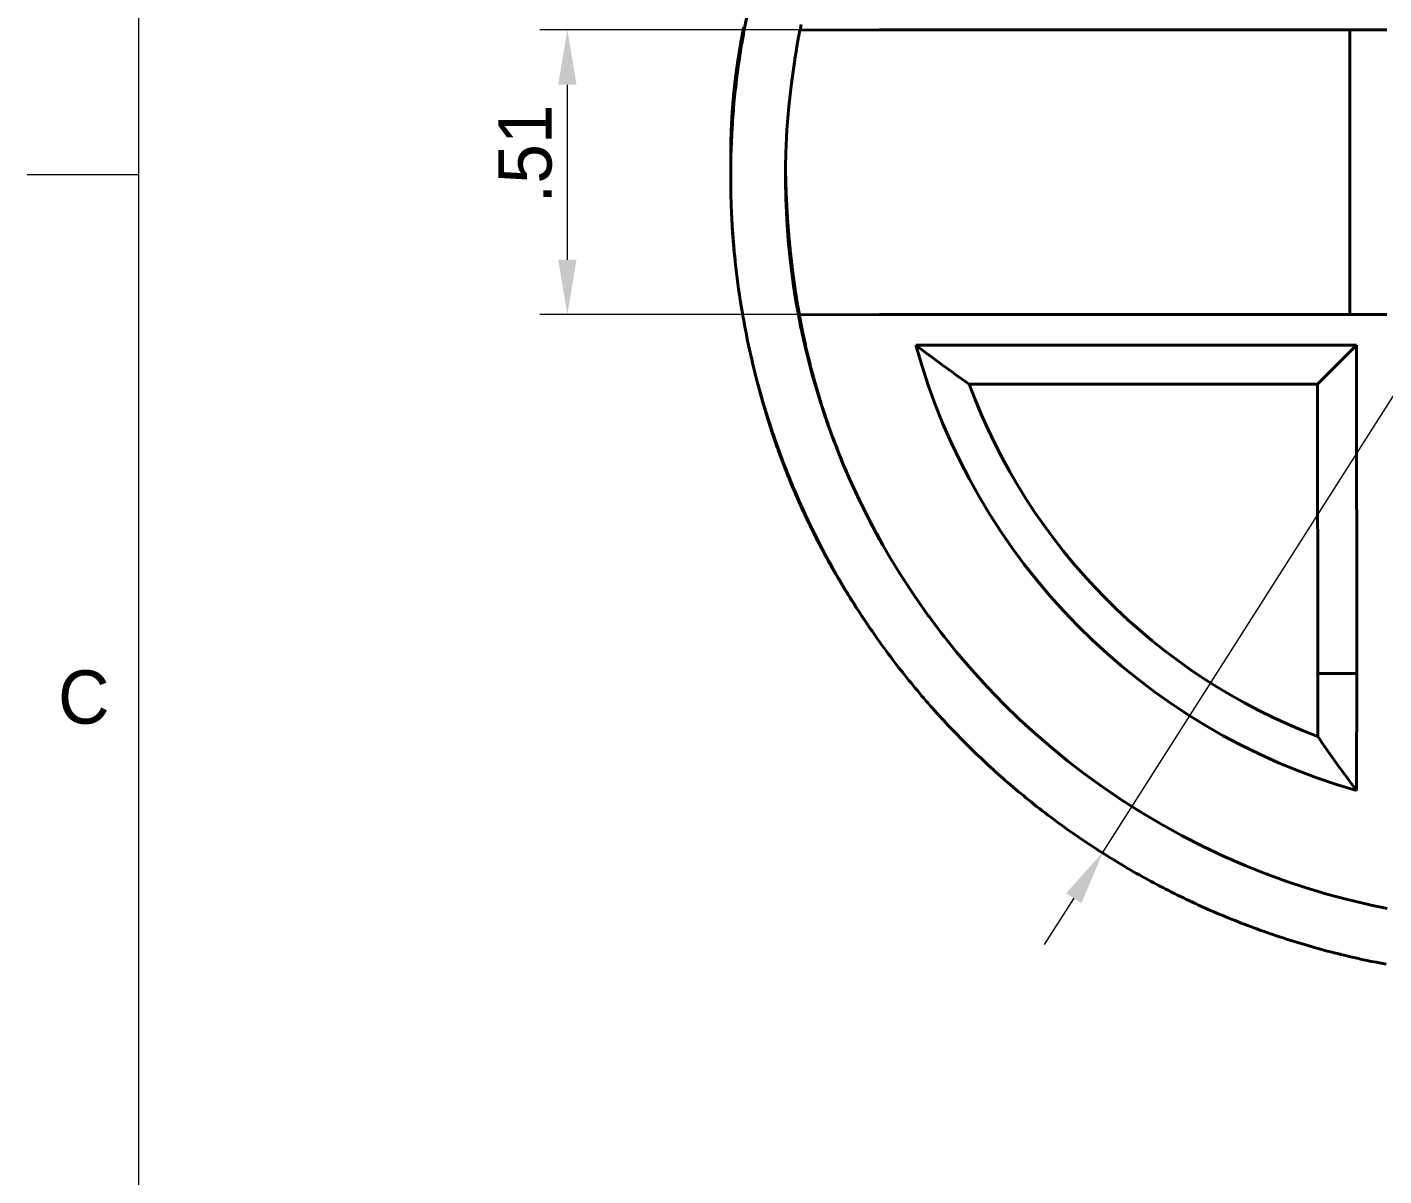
# Model space of a CAD drawing. Header units: inches. Extents: x 0.3 to 10.7, y 0.3 to 8.2.
# Drawn here: x 0.3 to 2.736, y 4.329 to 6.39 of the extents above; entities that cross this region are included whole.
import ezdxf

# ---------------------------------------------------------------- set-up
doc = ezdxf.new("R2010")
doc.units = ezdxf.units.IN
doc.header["$LTSCALE"] = 0.03937
doc.header["$MEASUREMENT"] = 0
for name, color, linetype in [('Annotations', 7, 'Continuous'), ('Border', 7, 'Continuous'), ('Geometries', 7, 'Continuous')]:
    doc.layers.add(name, color=color, linetype=linetype)
doc.styles.add('Shapr0', font='txt', dxfattribs={"height": 0.0957})
doc.styles.add('Shapr2', font='txt', dxfattribs={"height": 0.0957})
doc.dimstyles.new('ISO-25', dxfattribs={"dimtxt": 0.098425, "dimasz": 0.098425, "dimexe": 0.049213, "dimexo": 0.024606, "dimgap": 0.024606, "dimtad": 1, "dimtxsty": 'Standard', "dimcen": 0.098425, "dimadec": 0, "dimazin": 0, "dimtfac": 1, "dimtmove": 0, "dimatfit": 3, "dimfxl": 0.03937, "dimarcsym": 0})

# ---------------------------------------------------------------- blocks, each defined once
blk = doc.blocks.new('*D2')
at = {"layer": 'Annotations', "color": 0, "linetype": 'Continuous', "lineweight": 15}
for p, q in [((3.8252, 7.4142), (4.1421, 7.9122)), ((2.2317, 4.9102), (3.7723, 7.3312)), ((2.1788, 4.8272), (2.126, 4.7442))]:
    blk.add_line(p, q, dxfattribs=at)
at = {"layer": 'Annotations', "color": 0}
for points in [[(3.8113, 7.4231), (3.839, 7.4054), (3.7723, 7.3312)], [(2.1927, 4.8184), (2.165, 4.836), (2.2317, 4.9102)]]:
    blk.add_solid(points, dxfattribs=at)
at = {"layer": 'Defpoints', "color": 0}
for p in [(3.7723, 7.3312), (2.2317, 4.9102)]:
    blk.add_point(p, dxfattribs=at)
at = {"layer": 'Annotations', "color": 0, "lineweight": 15, "insert": (3.9621, 7.7699), "char_height": 0.0957, "attachment_point": 5, "rotation": 57.5284, "style": 'Shapr2'}
blk.add_mtext('%%c2.87', dxfattribs=at)
blk = doc.blocks.new('*D4')
at = {"layer": 'Annotations', "color": 0, "linetype": 'Continuous', "lineweight": 15}
for p, q in [((2.6501, 6.3853), (1.2205, 6.3853)), ((1.2698, 5.9728), (1.2698, 6.2869)), ((2.6501, 5.8744), (1.2205, 5.8744))]:
    blk.add_line(p, q, dxfattribs=at)
at = {"layer": 'Annotations', "color": 0}
for points in [[(1.2862, 6.2869), (1.2534, 6.2869), (1.2698, 6.3853)], [(1.2534, 5.9728), (1.2862, 5.9728), (1.2698, 5.8744)]]:
    blk.add_solid(points, dxfattribs=at)
at = {"layer": 'Defpoints', "color": 0}
for p in [(1.2698, 6.3853), (2.6747, 6.3853), (2.6747, 5.8744)]:
    blk.add_point(p, dxfattribs=at)
at = {"layer": 'Annotations', "color": 0, "lineweight": 15, "insert": (1.1943, 6.1626), "char_height": 0.0957, "attachment_point": 5, "rotation": 90, "style": 'Shapr2'}
blk.add_mtext('.51', dxfattribs=at)

msp = doc.modelspace()

# ---------------------------------------------------------------- linework, layer by layer
at = {"layer": 'Border', "linetype": 'Continuous', "lineweight": 15}
for p, q in [((0.5, 8), (0.5, 0.5)), ((0.5, 6.125), (0.3, 6.125))]:
    msp.add_line(p, q, dxfattribs=at)
at = {"layer": 'Geometries', "linetype": 'Continuous', "lineweight": 40}
for p, q in [((1.6874, 6.3847), (1.6856, 6.3752)), ((1.6874, 6.3847), (1.6875, 6.3849)), ((1.6875, 6.3849), (1.6895, 6.395)), ((1.8298, 6.3854), (1.6875, 6.3849)), ((2.6747, 6.3853), (1.8298, 6.3854)), ((2.6747, 5.8744), (2.6747, 6.3853)), ((2.7411, 6.3853), (2.6747, 6.3853)), ((1.5827, 6.3593), (1.5826, 6.359)), ((1.5826, 6.3589), (1.5826, 6.359)), ((1.5826, 6.359), (1.5826, 6.359)), ((1.5826, 6.3588), (1.5826, 6.3589)), ((1.5828, 6.3599), (1.5827, 6.3593)), ((1.5834, 6.3632), (1.5828, 6.3599)), ((1.5836, 6.3644), (1.5834, 6.3632)), ((1.6825, 6.3587), (1.6818, 6.3551)), ((1.6826, 6.3593), (1.6825, 6.3589)), ((1.6825, 6.3589), (1.6825, 6.3587)), ((1.6832, 6.3626), (1.6826, 6.3595)), ((1.6826, 6.3595), (1.6826, 6.3593)), ((1.685, 6.3722), (1.6832, 6.3626)), ((1.6856, 6.3752), (1.6852, 6.3734)), ((1.6784, 6.3345), (1.6782, 6.3335)), ((1.6786, 6.3361), (1.6784, 6.3345)), ((1.6809, 6.3495), (1.6786, 6.3361)), ((1.681, 6.3503), (1.6809, 6.3495)), ((1.6811, 6.351), (1.681, 6.3503)), ((1.6812, 6.3513), (1.6811, 6.351)), ((1.6818, 6.3551), (1.6812, 6.3513)), ((1.5751, 6.3081), (1.5749, 6.3071)), ((1.5655, 6.2066), (1.5657, 6.2097)), ((1.662, 6.1623), (1.662, 6.1617)), ((1.563, 6.1532), (1.563, 6.1537)), ((1.563, 6.1537), (1.563, 6.1532)), ((1.563, 6.1527), (1.563, 6.1532)), ((1.563, 6.1525), (1.563, 6.1528)), ((1.563, 6.1525), (1.563, 6.1527)), ((1.563, 6.1511), (1.563, 6.1525)), ((1.563, 6.126), (1.563, 6.1511)), ((1.5631, 6.1381), (1.5631, 6.1426)), ((1.5635, 6.161), (1.5635, 6.161)), ((1.6616, 6.1428), (1.6615, 6.1328)), ((1.662, 6.1611), (1.6616, 6.1433)), ((1.6616, 6.1433), (1.6616, 6.1428)), ((1.662, 6.1617), (1.662, 6.1611)), ((1.563, 6.126), (1.563, 6.124)), ((1.563, 6.126), (1.563, 6.126)), ((1.563, 6.125), (1.563, 6.1259)), ((1.563, 6.125), (1.563, 6.1244)), ((1.563, 6.1232), (1.563, 6.125)), ((1.563, 6.125), (1.563, 6.125)), ((1.563, 6.1244), (1.563, 6.1239)), ((1.563, 6.124), (1.563, 6.1233)), ((1.563, 6.1239), (1.563, 6.1237)), ((1.563, 6.1237), (1.563, 6.1232)), ((1.563, 6.1233), (1.563, 6.1232)), ((1.563, 6.1233), (1.563, 6.1233)), ((1.563, 6.1232), (1.563, 6.1223)), ((1.563, 6.1232), (1.563, 6.1229)), ((1.563, 6.1232), (1.563, 6.1229)), ((1.563, 6.1224), (1.563, 6.1232)), ((1.563, 6.1229), (1.563, 6.1221)), ((1.563, 6.1229), (1.563, 6.1221)), ((1.563, 6.1222), (1.563, 6.1224)), ((1.563, 6.1223), (1.563, 6.1222)), ((1.563, 6.1221), (1.563, 6.1222)), ((1.563, 6.1222), (1.563, 6.1222)), ((1.563, 6.1221), (1.563, 6.1221)), ((1.563, 6.1221), (1.563, 6.1221)), ((1.563, 6.1221), (1.563, 6.1221)), ((1.563, 6.122), (1.563, 6.1221)), ((1.563, 6.1221), (1.563, 6.1221)), ((1.563, 6.1213), (1.563, 6.122)), ((1.563, 6.1206), (1.563, 6.1213)), ((1.563, 6.1206), (1.563, 6.121)), ((1.563, 6.1206), (1.563, 6.121)), ((1.563, 6.1206), (1.563, 6.1209)), ((1.563, 6.1206), (1.563, 6.1204)), ((1.563, 6.1204), (1.563, 6.1206)), ((1.563, 6.1204), (1.563, 6.1206)), ((1.563, 6.1204), (1.563, 6.1204)), ((1.563, 6.1194), (1.563, 6.1196)), ((1.563, 6.1193), (1.563, 6.1194)), ((1.563, 6.1191), (1.563, 6.1193)), ((1.563, 6.1169), (1.563, 6.1193)), ((1.563, 6.1151), (1.563, 6.1169)), ((1.6615, 6.1326), (1.6614, 6.1243)), ((1.6614, 6.1235), (1.6614, 6.1243)), ((1.6614, 6.122), (1.6614, 6.1217)), ((1.6614, 6.1217), (1.6614, 6.1211)), ((1.6614, 6.1211), (1.6614, 6.1166)), ((1.6614, 6.1166), (1.6614, 6.114)), ((1.6615, 6.1328), (1.6615, 6.1326)), ((1.662, 6.1143), (1.662, 6.1142)), ((1.662, 6.1142), (1.662, 6.1142)), ((1.662, 6.1142), (1.662, 6.1142)), ((1.5632, 6.0965), (1.5632, 6.0967)), ((1.662, 6.083), (1.6636, 6.0449)), ((1.5644, 6.0578), (1.5644, 6.0581)), ((1.5662, 6.0266), (1.5661, 6.0275)), ((1.5711, 5.9692), (1.5708, 5.9721)), ((1.6796, 5.9024), (1.6797, 5.9018)), ((1.6797, 5.9018), (1.6799, 5.9005)), ((1.5818, 5.8904), (1.5818, 5.89)), ((1.5818, 5.89), (1.5818, 5.8904)), ((1.5818, 5.89), (1.5818, 5.89)), ((1.5818, 5.8899), (1.5818, 5.89)), ((1.5819, 5.89), (1.5818, 5.89)), ((1.5818, 5.8899), (1.5818, 5.8899)), ((1.5819, 5.8896), (1.5818, 5.8899)), ((1.5819, 5.8899), (1.5819, 5.89)), ((1.5819, 5.8898), (1.5819, 5.8899)), ((1.5819, 5.8899), (1.5819, 5.8899)), ((1.5822, 5.8877), (1.5819, 5.8898)), ((1.5824, 5.8864), (1.5822, 5.8877)), ((1.5825, 5.8861), (1.5824, 5.8864)), ((1.6814, 5.8915), (1.6815, 5.8912)), ((1.6815, 5.8912), (1.6816, 5.8904)), ((1.6816, 5.8904), (1.6817, 5.8901)), ((1.6817, 5.8901), (1.682, 5.8884)), ((1.682, 5.8884), (1.6823, 5.8868)), ((1.6823, 5.8868), (1.6845, 5.8744)), ((1.6845, 5.8744), (1.6846, 5.8739)), ((1.6846, 5.8739), (1.6878, 5.8577)), ((1.83, 5.8745), (1.6864, 5.8739)), ((2.6747, 5.8744), (1.83, 5.8745)), ((2.7411, 5.8744), (2.6747, 5.8744)), ((1.6878, 5.8577), (1.6878, 5.8575)), ((1.6899, 5.8473), (1.6914, 5.8404)), ((1.6914, 5.8404), (1.6973, 5.8141)), ((1.6973, 5.8141), (1.6982, 5.8104)), ((1.6982, 5.8104), (1.6984, 5.8096)), ((1.8954, 5.8194), (2.6867, 5.8194)), ((2.6167, 5.7494), (2.6867, 5.8194)), ((2.6867, 5.8194), (2.6869, 5.2303)), ((2.6167, 5.7494), (1.9913, 5.7494)), ((2.6169, 5.2304), (2.6167, 5.7494)), ((1.7302, 5.6985), (1.7333, 5.6893)), ((1.7351, 5.6842), (1.7351, 5.684)), ((1.7487, 5.6467), (1.7633, 5.6098)), ((1.8362, 5.4609), (1.8362, 5.461)), ((1.7912, 5.3446), (1.7902, 5.3462)), ((1.9186, 5.3332), (1.9392, 5.3056)), ((1.9392, 5.3056), (1.9404, 5.3041)), ((1.9404, 5.3041), (1.9462, 5.2966)), ((2.6168, 5.1172), (2.6169, 5.2304)), ((2.6169, 5.2304), (2.6869, 5.2303)), ((2.6869, 5.2303), (2.6867, 5.0203)), ((2.5248, 4.8707), (2.5271, 4.8698)), ((2.5271, 4.8698), (2.5306, 4.8685)), ((2.5306, 4.8685), (2.5583, 4.8585)), ((2.7096, 4.8154), (2.7099, 4.8153)), ((2.7099, 4.8153), (2.7414, 4.8087)), ((2.6534, 4.7275), (2.6534, 4.7275)), ((2.6535, 4.7275), (2.6535, 4.7275))]:
    msp.add_line(p, q, dxfattribs=at)
at = {"layer": 'Geometries', "linetype": 'Continuous', "lineweight": 40, "flags": 128}
for points in [[(1.5864, 6.3903), (1.5861, 6.3888), (1.5858, 6.3873), (1.5855, 6.3859), (1.5852, 6.3844), (1.5849, 6.383), (1.5847, 6.3816), (1.5844, 6.3803), (1.5842, 6.3789), (1.5839, 6.3776), (1.5837, 6.3763), (1.5834, 6.3751), (1.5832, 6.3738), (1.583, 6.3726), (1.5828, 6.3714), (1.5825, 6.3702), (1.5823, 6.369), (1.5821, 6.3678), (1.5819, 6.3667), (1.5817, 6.3655), (1.5815, 6.3644), (1.5813, 6.3633), (1.5811, 6.3621), (1.5809, 6.361), (1.5807, 6.3599), (1.5805, 6.3589), (1.5804, 6.3579), (1.5802, 6.3569), (1.58, 6.356), (1.5799, 6.3552), (1.5798, 6.3544), (1.5796, 6.3536), (1.5795, 6.3528), (1.5794, 6.352), (1.5793, 6.3515), (1.5792, 6.3511), (1.5791, 6.3506), (1.5791, 6.3501), (1.579, 6.3497), (1.5789, 6.3493), (1.5789, 6.3489), (1.5788, 6.3486), (1.5787, 6.3482), (1.5787, 6.3481), (1.5787, 6.3479), (1.5787, 6.3477), (1.5786, 6.3476), (1.5786, 6.3474), (1.5786, 6.3473), (1.5785, 6.3471), (1.5785, 6.3468), (1.5785, 6.3466), (1.5784, 6.3463), (1.5784, 6.3459), (1.5783, 6.3456), (1.5783, 6.3452), (1.5782, 6.3449), (1.5781, 6.3445), (1.5781, 6.3441), (1.578, 6.3436), (1.5779, 6.343), (1.5778, 6.3424), (1.5777, 6.3418), (1.5776, 6.3411), (1.5775, 6.3404), (1.5774, 6.3396), (1.5772, 6.3388), (1.5771, 6.338), (1.577, 6.3372), (1.5768, 6.3363), (1.5767, 6.3354), (1.5766, 6.3345), (1.5764, 6.3336), (1.5763, 6.3326), (1.5761, 6.3316), (1.576, 6.3306), (1.5758, 6.3296), (1.5757, 6.3285), (1.5755, 6.3274), (1.5753, 6.3263), (1.5752, 6.3252), (1.575, 6.324), (1.5748, 6.3228), (1.5746, 6.3216), (1.5745, 6.3204), (1.5743, 6.3191), (1.5741, 6.3178), (1.5739, 6.3165), (1.5737, 6.3152), (1.5736, 6.3138), (1.5734, 6.3124), (1.5732, 6.311), (1.573, 6.3095), (1.5728, 6.3079), (1.5726, 6.3062), (1.5723, 6.3046), (1.5721, 6.303), (1.5719, 6.3015), (1.5717, 6.2999), (1.5716, 6.2983), (1.5714, 6.2968), (1.5711, 6.2949), (1.5709, 6.293), (1.5707, 6.2912), (1.5705, 6.2894), (1.5703, 6.2876), (1.5701, 6.2858), (1.5699, 6.284), (1.5697, 6.2823), (1.5695, 6.2806), (1.5693, 6.2789), (1.5692, 6.2773), (1.569, 6.2757), (1.5688, 6.2741), (1.5687, 6.2726), (1.5685, 6.2709), (1.5683, 6.2693), (1.5682, 6.2677), (1.568, 6.2661), (1.5679, 6.2645), (1.5678, 6.263), (1.5676, 6.2616), (1.5675, 6.2602), (1.5674, 6.2588), (1.5673, 6.2575), (1.5671, 6.2562), (1.567, 6.2549), (1.5669, 6.2536), (1.5668, 6.2523), (1.5667, 6.2511), (1.5666, 6.2499), (1.5665, 6.2487), (1.5664, 6.2475), (1.5664, 6.2464), (1.5663, 6.2453), (1.5661, 6.2436), (1.566, 6.2419), (1.5659, 6.2403), (1.5658, 6.2387), (1.5657, 6.2371), (1.5656, 6.2355), (1.5655, 6.2341), (1.5654, 6.2326), (1.5653, 6.2312), (1.5652, 6.2298), (1.5651, 6.2285), (1.5651, 6.2273), (1.565, 6.2261), (1.5649, 6.2249), (1.5649, 6.2237), (1.5648, 6.2226), (1.5647, 6.2217), (1.5647, 6.2208), (1.5647, 6.2199), (1.5646, 6.219), (1.5646, 6.2181), (1.5645, 6.217), (1.5645, 6.216), (1.5644, 6.2149), (1.5643, 6.2138), (1.5643, 6.2126), (1.5642, 6.2115), (1.5642, 6.2103), (1.5641, 6.2091), (1.5641, 6.2086), (1.5641, 6.2082), (1.5641, 6.2078), (1.5641, 6.2073), (1.564, 6.2069), (1.564, 6.2064), (1.564, 6.206), (1.564, 6.2055), (1.564, 6.2052), (1.564, 6.2048), (1.5639, 6.2045), (1.5639, 6.2042), (1.5639, 6.2039), (1.5639, 6.2037), (1.5639, 6.2034), (1.5639, 6.2032), (1.5639, 6.2031), (1.5639, 6.2029), (1.5639, 6.2028), (1.5639, 6.2027), (1.5639, 6.2026), (1.5639, 6.2026), (1.5639, 6.2025), (1.5639, 6.2024), (1.5639, 6.2022), (1.5638, 6.202), (1.5638, 6.2018), (1.5638, 6.2016), (1.5638, 6.2013), (1.5638, 6.2011), (1.5638, 6.2008), (1.5638, 6.2004), (1.5638, 6.2), (1.5638, 6.1995), (1.5637, 6.1991), (1.5637, 6.1986), (1.5637, 6.198), (1.5637, 6.1975), (1.5637, 6.197), (1.5637, 6.1966), (1.5636, 6.1961), (1.5636, 6.1956), (1.5636, 6.1951), (1.5636, 6.1946), (1.5636, 6.194), (1.5636, 6.1933), (1.5635, 6.1925), (1.5635, 6.1923)], [(1.5836, 6.3644), (1.5836, 6.3648), (1.5846, 6.3706), (1.5848, 6.3713)], [(1.685, 6.3722), (1.6851, 6.3729), (1.6852, 6.3734)], [(1.662, 6.1623), (1.6621, 6.1642), (1.664, 6.2062), (1.6673, 6.248), (1.672, 6.2898), (1.6779, 6.3314), (1.6782, 6.3335)], [(1.5635, 6.161), (1.5635, 6.1617), (1.5637, 6.168), (1.5639, 6.1744), (1.5642, 6.1807), (1.5645, 6.187), (1.5646, 6.1894)], [(1.5646, 6.1894), (1.5648, 6.1933), (1.5651, 6.1997), (1.5652, 6.2012)], [(1.5652, 6.2012), (1.5654, 6.206), (1.5655, 6.2066)], [(1.563, 6.1528), (1.563, 6.1532), (1.563, 6.1532)], [(1.563, 6.1342), (1.5631, 6.1379), (1.5631, 6.1381)], [(1.5631, 6.1426), (1.5632, 6.1439), (1.5633, 6.1498), (1.5634, 6.1558), (1.5635, 6.161)], [(1.563, 6.1259), (1.563, 6.1261), (1.563, 6.132), (1.563, 6.1342)], [(1.563, 6.1259), (1.563, 6.1259), (1.563, 6.1259), (1.563, 6.1258), (1.563, 6.1258), (1.563, 6.1257), (1.563, 6.1257), (1.563, 6.1256), (1.563, 6.1256), (1.563, 6.1255), (1.563, 6.1255), (1.563, 6.1254), (1.563, 6.1254), (1.563, 6.1254), (1.563, 6.1253), (1.563, 6.1253), (1.563, 6.1252), (1.563, 6.1252), (1.563, 6.1251), (1.563, 6.1251), (1.563, 6.1251), (1.563, 6.125), (1.563, 6.125), (1.563, 6.1249), (1.563, 6.1249), (1.563, 6.1249), (1.563, 6.1248), (1.563, 6.1248), (1.563, 6.1248), (1.563, 6.1247), (1.563, 6.1247), (1.563, 6.1246), (1.563, 6.1246), (1.563, 6.1246), (1.563, 6.1245), (1.563, 6.1245), (1.563, 6.1245), (1.563, 6.1244), (1.563, 6.1244), (1.563, 6.1244), (1.563, 6.1243), (1.563, 6.1243), (1.563, 6.1243), (1.563, 6.1242), (1.563, 6.1242), (1.563, 6.1242), (1.563, 6.1242), (1.563, 6.1241), (1.563, 6.1241), (1.563, 6.1241), (1.563, 6.124), (1.563, 6.124), (1.563, 6.124), (1.563, 6.124), (1.563, 6.1239), (1.563, 6.1239)], [(1.563, 6.1244), (1.563, 6.1237), (1.563, 6.1237)], [(1.563, 6.1232), (1.563, 6.1237), (1.563, 6.1237)], [(1.563, 6.121), (1.563, 6.1221), (1.563, 6.1221)], [(1.563, 6.1196), (1.563, 6.1202), (1.563, 6.1204)], [(1.563, 6.1151), (1.563, 6.1152), (1.563, 6.1153), (1.563, 6.1153), (1.563, 6.1154), (1.563, 6.1155), (1.563, 6.1156), (1.563, 6.1157), (1.563, 6.1158), (1.563, 6.1159), (1.563, 6.116), (1.563, 6.1161), (1.563, 6.1161), (1.563, 6.1162), (1.563, 6.1163), (1.563, 6.1164), (1.563, 6.1165), (1.563, 6.1166), (1.563, 6.1167), (1.563, 6.1167), (1.563, 6.1168), (1.563, 6.1169), (1.563, 6.117), (1.563, 6.1171), (1.563, 6.1171), (1.563, 6.1172), (1.563, 6.1173), (1.563, 6.1174), (1.563, 6.1174), (1.563, 6.1175), (1.563, 6.1176), (1.563, 6.1176), (1.563, 6.1177), (1.563, 6.1178), (1.563, 6.1179), (1.563, 6.1179), (1.563, 6.118), (1.563, 6.1181), (1.563, 6.1181), (1.563, 6.1182), (1.563, 6.1183), (1.563, 6.1183), (1.563, 6.1184), (1.563, 6.1184), (1.563, 6.1185), (1.563, 6.1186), (1.563, 6.1186), (1.563, 6.1187), (1.563, 6.1187), (1.563, 6.1188), (1.563, 6.1188), (1.563, 6.1189), (1.563, 6.1189), (1.563, 6.119), (1.563, 6.119), (1.563, 6.1191), (1.563, 6.1191)], [(1.563, 6.1169), (1.563, 6.1169), (1.563, 6.1187), (1.563, 6.1191)], [(1.5632, 6.0967), (1.5631, 6.1024), (1.5631, 6.1083), (1.563, 6.1143), (1.563, 6.1151)], [(1.6614, 6.122), (1.6614, 6.1221), (1.6614, 6.1235)], [(1.662, 6.083), (1.662, 6.0834), (1.6614, 6.114)], [(1.6619, 6.1181), (1.6619, 6.1188), (1.6618, 6.1199), (1.6618, 6.1208), (1.6618, 6.1219), (1.6618, 6.123), (1.6617, 6.1242), (1.6617, 6.1256), (1.6617, 6.127), (1.6616, 6.1284), (1.6616, 6.1299), (1.6616, 6.1314), (1.6616, 6.1326)], [(1.662, 6.1143), (1.662, 6.1143), (1.662, 6.1145), (1.662, 6.1148), (1.662, 6.1152), (1.6619, 6.1157), (1.6619, 6.1164), (1.6619, 6.1171), (1.6619, 6.1179), (1.6619, 6.1181)], [(1.6619, 6.1179), (1.6619, 6.1171), (1.6619, 6.1168)], [(1.6619, 6.1168), (1.6619, 6.1164), (1.6619, 6.1157), (1.662, 6.1152), (1.662, 6.1148), (1.662, 6.1145), (1.662, 6.1143), (1.662, 6.1143)], [(1.662, 6.1143), (1.662, 6.1144), (1.662, 6.1145), (1.662, 6.1146), (1.662, 6.1147), (1.662, 6.1148), (1.662, 6.1149), (1.662, 6.115), (1.662, 6.1151), (1.662, 6.1153), (1.662, 6.1155), (1.6619, 6.1157), (1.6619, 6.1159), (1.6619, 6.1161), (1.6619, 6.1164), (1.6619, 6.1167), (1.6619, 6.1168)], [(1.6864, 5.8739), (1.6863, 5.8744), (1.686, 5.8756), (1.6858, 5.8768), (1.6852, 5.8805), (1.6845, 5.8842), (1.6836, 5.8893), (1.6828, 5.8943), (1.6819, 5.8994), (1.6811, 5.9045), (1.6803, 5.9096), (1.6795, 5.9148), (1.6793, 5.9162), (1.6791, 5.9176), (1.6789, 5.919), (1.6787, 5.9204), (1.6784, 5.9218), (1.6782, 5.9233), (1.678, 5.9248), (1.6778, 5.9264), (1.6775, 5.9281), (1.6773, 5.9298), (1.677, 5.9315), (1.6768, 5.9333), (1.6766, 5.9351), (1.6763, 5.9368), (1.6761, 5.9387), (1.6758, 5.9405), (1.6756, 5.9424), (1.6753, 5.9442), (1.6751, 5.9461), (1.6748, 5.948), (1.6746, 5.9499), (1.6743, 5.9519), (1.6741, 5.9539), (1.6738, 5.9559), (1.6736, 5.958), (1.6733, 5.9601), (1.6731, 5.9621), (1.6728, 5.9642), (1.6726, 5.9663), (1.6723, 5.9685), (1.6721, 5.9706), (1.6718, 5.9728), (1.6716, 5.975), (1.6713, 5.9772), (1.6711, 5.9789), (1.671, 5.9806), (1.6708, 5.9823), (1.6706, 5.984), (1.6704, 5.9857), (1.6702, 5.9874), (1.6701, 5.9891), (1.6699, 5.9908), (1.6697, 5.9924), (1.6696, 5.994), (1.6694, 5.9955), (1.6693, 5.997), (1.6691, 5.9985), (1.669, 6.0001), (1.6688, 6.0015), (1.6687, 6.003), (1.6686, 6.0044), (1.6684, 6.0058), (1.6683, 6.0072), (1.6682, 6.0086), (1.6681, 6.0099), (1.668, 6.0112), (1.6678, 6.0125), (1.6677, 6.0138), (1.6676, 6.015), (1.6675, 6.0163), (1.6674, 6.0175), (1.6673, 6.019), (1.6672, 6.0204), (1.667, 6.0219), (1.6669, 6.0234), (1.6668, 6.0249), (1.6667, 6.0266), (1.6665, 6.0282), (1.6664, 6.0299), (1.6663, 6.0317), (1.6661, 6.0334), (1.666, 6.0352), (1.666, 6.0358), (1.6659, 6.0364), (1.6659, 6.037), (1.6658, 6.0376), (1.6658, 6.0382), (1.6657, 6.0388), (1.6657, 6.0394), (1.6657, 6.04), (1.6656, 6.0405), (1.6656, 6.0411), (1.6655, 6.0416), (1.6655, 6.0421), (1.6655, 6.0426), (1.6654, 6.0431), (1.6654, 6.0436), (1.6654, 6.044), (1.6653, 6.0445), (1.6653, 6.0449), (1.6653, 6.0453), (1.6653, 6.0456), (1.6652, 6.046), (1.6652, 6.0463), (1.6652, 6.0465), (1.6652, 6.0468), (1.6652, 6.047), (1.6652, 6.0472), (1.6651, 6.0474), (1.6651, 6.0476), (1.6651, 6.0478), (1.6651, 6.0481), (1.6651, 6.0484), (1.665, 6.0488), (1.665, 6.0491), (1.665, 6.0495), (1.665, 6.0499), (1.6649, 6.0504), (1.6649, 6.0509), (1.6649, 6.0514), (1.6648, 6.052), (1.6648, 6.0526), (1.6648, 6.0532), (1.6647, 6.0539), (1.6647, 6.0546), (1.6646, 6.0553), (1.6646, 6.056), (1.6645, 6.0568), (1.6645, 6.0576), (1.6644, 6.0585), (1.6644, 6.0593), (1.6643, 6.0602), (1.6643, 6.0611), (1.6642, 6.0621), (1.6642, 6.063), (1.6641, 6.064), (1.664, 6.0651), (1.664, 6.0661), (1.6639, 6.0669), (1.6639, 6.0678), (1.6638, 6.0687), (1.6638, 6.0696), (1.6637, 6.0705), (1.6637, 6.0714), (1.6636, 6.0728), (1.6636, 6.0741), (1.6635, 6.0754), (1.6634, 6.0767), (1.6634, 6.078), (1.6633, 6.0792), (1.6632, 6.0804), (1.6632, 6.0816), (1.6631, 6.0828), (1.6631, 6.0839), (1.663, 6.085), (1.663, 6.0861), (1.6629, 6.0872), (1.6629, 6.0882), (1.6629, 6.0892), (1.6628, 6.0902), (1.6628, 6.0912), (1.6627, 6.092), (1.6627, 6.0929), (1.6627, 6.0938), (1.6626, 6.0946), (1.6626, 6.0954), (1.6626, 6.0959), (1.6626, 6.0964), (1.6625, 6.0969), (1.6625, 6.0974), (1.6625, 6.0978), (1.6625, 6.0982), (1.6625, 6.0986), (1.6625, 6.099), (1.6625, 6.0993), (1.6624, 6.0996), (1.6624, 6.0999), (1.6624, 6.1), (1.6624, 6.1001), (1.6624, 6.1002), (1.6624, 6.1003), (1.6624, 6.1004), (1.6624, 6.1005), (1.6624, 6.1006), (1.6624, 6.1008), (1.6624, 6.101), (1.6624, 6.1012), (1.6624, 6.1014), (1.6624, 6.1017), (1.6624, 6.1019), (1.6624, 6.1022), (1.6623, 6.1025), (1.6623, 6.1028), (1.6623, 6.1031), (1.6623, 6.1034), (1.6623, 6.104), (1.6623, 6.1045), (1.6623, 6.105), (1.6622, 6.1055), (1.6622, 6.106), (1.6622, 6.1065), (1.6622, 6.1069), (1.6622, 6.1073), (1.6622, 6.1077), (1.6622, 6.108), (1.6622, 6.1083), (1.6621, 6.1086), (1.6621, 6.1088), (1.6621, 6.1091), (1.6621, 6.1093), (1.6621, 6.1095), (1.6621, 6.1098), (1.6621, 6.11), (1.6621, 6.1102), (1.6621, 6.1105), (1.6621, 6.1107), (1.6621, 6.1109), (1.6621, 6.1111), (1.6621, 6.1114), (1.6621, 6.1116), (1.662, 6.1119), (1.662, 6.1122), (1.662, 6.1124), (1.662, 6.1127), (1.662, 6.1129), (1.662, 6.1132), (1.662, 6.1134), (1.662, 6.1135), (1.662, 6.1136), (1.662, 6.1138), (1.662, 6.1139), (1.662, 6.114), (1.662, 6.1141), (1.662, 6.1143), (1.662, 6.1143)], [(1.662, 6.1142), (1.662, 6.1142), (1.662, 6.1143)], [(1.5632, 6.0964), (1.5632, 6.0965), (1.5632, 6.0965)], [(1.5639, 6.0722), (1.5638, 6.0729), (1.5636, 6.0788), (1.5635, 6.0847), (1.5633, 6.0906), (1.5632, 6.0964)], [(1.5635, 6.083), (1.5635, 6.083), (1.5635, 6.0831), (1.5635, 6.0833), (1.5635, 6.0836), (1.5635, 6.084), (1.5635, 6.0846), (1.5635, 6.0852), (1.5634, 6.0859), (1.5634, 6.0867), (1.5634, 6.0877), (1.5634, 6.0887), (1.5634, 6.0897), (1.5633, 6.0907), (1.5633, 6.0919), (1.5633, 6.0931), (1.5633, 6.0944), (1.5632, 6.0958), (1.5632, 6.0959)], [(1.5648, 6.0506), (1.5646, 6.0551), (1.5643, 6.061), (1.5641, 6.0669), (1.5639, 6.0722)], [(1.5652, 6.0428), (1.5651, 6.0433), (1.565, 6.0451), (1.5649, 6.0469), (1.5649, 6.0487), (1.5648, 6.0504), (1.5647, 6.0522), (1.5646, 6.054), (1.5645, 6.0557), (1.5644, 6.0574), (1.5644, 6.0578)], [(1.5652, 6.043), (1.5651, 6.0433), (1.5648, 6.0492), (1.5648, 6.0506)], [(1.5661, 6.0275), (1.5658, 6.0314), (1.5655, 6.0374), (1.5652, 6.043)], [(1.5654, 6.0387), (1.5652, 6.0415), (1.5652, 6.0428)], [(1.6796, 5.9021), (1.6753, 5.9301), (1.6703, 5.9682), (1.6664, 6.0065), (1.6636, 6.0449), (1.6636, 6.0449)], [(1.6814, 5.8915), (1.6813, 5.892), (1.6796, 5.9021)], [(1.5819, 5.8896), (1.5819, 5.8896), (1.582, 5.8887), (1.5822, 5.8878), (1.5823, 5.8869), (1.5825, 5.8861), (1.5826, 5.8853), (1.5828, 5.8844), (1.5829, 5.8836), (1.583, 5.883), (1.5831, 5.8825), (1.5832, 5.8819), (1.5833, 5.8814), (1.5834, 5.8808), (1.5835, 5.8804)], [(1.5835, 5.8804), (1.5828, 5.8844), (1.5825, 5.8861)], [(1.7578, 5.6241), (1.7559, 5.6289), (1.7539, 5.6341), (1.7519, 5.6393), (1.7499, 5.6445), (1.7479, 5.6497), (1.746, 5.6548), (1.7441, 5.66), (1.7422, 5.6652), (1.7405, 5.6699), (1.7389, 5.6747), (1.7372, 5.6794), (1.7356, 5.6841), (1.734, 5.6889), (1.7324, 5.6936), (1.7307, 5.6988), (1.729, 5.704), (1.7273, 5.7091), (1.7257, 5.7143), (1.7241, 5.7195), (1.7225, 5.7246), (1.721, 5.7297), (1.7195, 5.7348), (1.718, 5.7398), (1.7165, 5.7449), (1.7151, 5.75), (1.7136, 5.7551), (1.7122, 5.7601), (1.7118, 5.7616), (1.7114, 5.7631), (1.711, 5.7646), (1.7106, 5.7662), (1.7102, 5.7678), (1.7097, 5.7693), (1.7092, 5.7712), (1.7087, 5.7731), (1.7082, 5.7751), (1.7077, 5.777), (1.7072, 5.7792), (1.7066, 5.7814), (1.706, 5.7836), (1.7055, 5.7859), (1.7049, 5.7881), (1.7043, 5.7904), (1.7038, 5.7926), (1.7032, 5.7949), (1.7027, 5.7971), (1.7021, 5.7994), (1.7016, 5.8017), (1.701, 5.8041), (1.7004, 5.8064), (1.6999, 5.8088), (1.6993, 5.8113), (1.6988, 5.8137), (1.6982, 5.8161), (1.6976, 5.8186), (1.6971, 5.8211), (1.6965, 5.8236), (1.696, 5.826), (1.6955, 5.8284), (1.6949, 5.8309), (1.6947, 5.832), (1.6944, 5.8332), (1.6942, 5.8344), (1.6939, 5.8355), (1.6937, 5.8366), (1.6935, 5.8377), (1.6932, 5.8388), (1.693, 5.8398), (1.6928, 5.8408), (1.6926, 5.8418), (1.6924, 5.8427), (1.6922, 5.8436), (1.6921, 5.8445), (1.6919, 5.8454), (1.6917, 5.8462), (1.6915, 5.847), (1.6914, 5.8478), (1.6912, 5.8486), (1.6911, 5.8493), (1.6909, 5.85), (1.6908, 5.8506), (1.6907, 5.8512), (1.6906, 5.8519), (1.6905, 5.8524), (1.6903, 5.853), (1.6902, 5.8535), (1.6901, 5.854), (1.69, 5.8545), (1.69, 5.855), (1.6899, 5.8554), (1.6898, 5.8557), (1.6897, 5.8561), (1.6897, 5.8564), (1.6896, 5.8567), (1.6896, 5.857), (1.6895, 5.8572), (1.6895, 5.8574), (1.6894, 5.8576), (1.6894, 5.8578), (1.6894, 5.8579), (1.6894, 5.858), (1.6893, 5.8581), (1.6893, 5.8581), (1.6893, 5.8582), (1.6893, 5.8583), (1.6893, 5.8584), (1.6893, 5.8585), (1.6892, 5.8587), (1.6892, 5.8588), (1.6892, 5.859), (1.6891, 5.8592), (1.6891, 5.8595), (1.689, 5.8597), (1.689, 5.86), (1.6889, 5.8603), (1.6888, 5.8611), (1.6886, 5.862), (1.6884, 5.8629), (1.6882, 5.8638), (1.6881, 5.8648), (1.6879, 5.8658), (1.6877, 5.8668), (1.6875, 5.8678), (1.6873, 5.8688), (1.6871, 5.8699), (1.6869, 5.871), (1.6867, 5.8721), (1.6865, 5.8733), (1.6864, 5.8739)], [(1.6899, 5.8473), (1.6892, 5.8506), (1.6878, 5.8575)], [(1.5964, 5.8139), (1.5965, 5.8136), (1.5966, 5.8127), (1.5967, 5.8124), (1.5968, 5.812), (1.5969, 5.8116), (1.597, 5.8113), (1.597, 5.811), (1.5971, 5.8107), (1.5972, 5.8104), (1.5972, 5.8101), (1.5973, 5.8099), (1.5973, 5.8096), (1.5974, 5.8094), (1.5974, 5.8092), (1.5975, 5.809), (1.5975, 5.8089), (1.5975, 5.8087), (1.5976, 5.8086), (1.5976, 5.8084), (1.5976, 5.8081), (1.5977, 5.8079), (1.5978, 5.8076), (1.5979, 5.8072), (1.5979, 5.8068), (1.598, 5.8064), (1.5981, 5.806), (1.5982, 5.8055), (1.5983, 5.8051), (1.5984, 5.8047), (1.5985, 5.8043), (1.5986, 5.8038), (1.5987, 5.8034), (1.5988, 5.8029), (1.5989, 5.8023), (1.5991, 5.8016), (1.5992, 5.801), (1.5994, 5.8001), (1.5996, 5.7993), (1.5998, 5.7985), (1.6, 5.7977), (1.6001, 5.797), (1.6002, 5.7968)], [(1.6002, 5.7968), (1.6003, 5.7965), (1.6004, 5.7959), (1.6005, 5.7954), (1.6006, 5.7949), (1.6007, 5.7944), (1.6009, 5.7937), (1.601, 5.793), (1.6012, 5.7924), (1.6013, 5.7918), (1.6015, 5.7912), (1.6016, 5.7907), (1.6017, 5.7901), (1.6018, 5.7898), (1.6019, 5.7895), (1.6019, 5.7892), (1.602, 5.7888), (1.6021, 5.7885), (1.6022, 5.788), (1.6023, 5.7875), (1.6025, 5.7869), (1.6026, 5.7864), (1.6027, 5.7859), (1.6028, 5.7854), (1.603, 5.7848), (1.6031, 5.7842), (1.6032, 5.7837), (1.6034, 5.7831), (1.6035, 5.7825), (1.6038, 5.7813), (1.6041, 5.7801), (1.6044, 5.7788), (1.6047, 5.7776), (1.605, 5.7764), (1.6052, 5.7752), (1.6055, 5.774), (1.6058, 5.773), (1.606, 5.7721), (1.6062, 5.7712), (1.6065, 5.7703), (1.6067, 5.7694), (1.6069, 5.7686), (1.6071, 5.7677), (1.6073, 5.7669), (1.6074, 5.7665), (1.6075, 5.7661), (1.6076, 5.7657), (1.6077, 5.7653), (1.6078, 5.765), (1.6079, 5.7646), (1.608, 5.7642), (1.608, 5.7639), (1.6081, 5.7636), (1.6082, 5.7633), (1.6083, 5.763), (1.6083, 5.7628), (1.6083, 5.7627), (1.6084, 5.7625), (1.6084, 5.7623), (1.6085, 5.7621), (1.6086, 5.7618), (1.6087, 5.7614), (1.6088, 5.761), (1.6089, 5.7605), (1.609, 5.7601), (1.6091, 5.7596), (1.6093, 5.7591), (1.6094, 5.7585), (1.6095, 5.758), (1.6097, 5.7574), (1.6098, 5.7568), (1.61, 5.7561), (1.6102, 5.7555), (1.6103, 5.7548), (1.6106, 5.754), (1.6108, 5.7532), (1.611, 5.7524), (1.6112, 5.7515), (1.6114, 5.7506), (1.6117, 5.7497), (1.6119, 5.7488), (1.6122, 5.7478), (1.6124, 5.7468), (1.6127, 5.7457), (1.613, 5.7446), (1.6133, 5.7435), (1.6136, 5.7424), (1.6139, 5.7412), (1.614, 5.7407), (1.6142, 5.7402), (1.6143, 5.7397), (1.6144, 5.7392), (1.6146, 5.7388), (1.6147, 5.7384), (1.6148, 5.7379), (1.6149, 5.7374), (1.6151, 5.737), (1.6152, 5.7366), (1.6153, 5.7362), (1.6153, 5.7359), (1.6154, 5.7356), (1.6155, 5.7353), (1.6156, 5.7351), (1.6156, 5.7349), (1.6157, 5.7346), (1.6157, 5.7345), (1.6158, 5.7341), (1.6159, 5.7338), (1.616, 5.7334), (1.6162, 5.733), (1.6163, 5.7325), (1.6164, 5.7321), (1.6165, 5.7316), (1.6167, 5.7311), (1.6168, 5.7305), (1.617, 5.73), (1.6171, 5.7294), (1.6173, 5.7288), (1.6174, 5.7283), (1.6176, 5.7277), (1.6178, 5.7271), (1.618, 5.7264), (1.6182, 5.7254), (1.6185, 5.7244), (1.6188, 5.7234), (1.6191, 5.7223), (1.6194, 5.7212), (1.6198, 5.7201), (1.6201, 5.7189), (1.6204, 5.7177), (1.6208, 5.7165), (1.6211, 5.7155), (1.6213, 5.7145), (1.6216, 5.7135), (1.6219, 5.7125), (1.6222, 5.7115), (1.6229, 5.7093), (1.6235, 5.7071), (1.6241, 5.7049), (1.6248, 5.7028), (1.6254, 5.7007), (1.626, 5.6986), (1.6267, 5.6965), (1.6273, 5.6944), (1.6279, 5.6924), (1.6281, 5.6918), (1.6283, 5.6912), (1.6285, 5.6906), (1.6286, 5.69), (1.6288, 5.6895), (1.629, 5.689), (1.6291, 5.6885), (1.6293, 5.688), (1.6294, 5.6876), (1.6296, 5.6871), (1.6297, 5.6867), (1.6298, 5.6863), (1.6299, 5.686), (1.63, 5.6858), (1.6301, 5.6855), (1.6301, 5.6853), (1.6302, 5.6851), (1.6303, 5.6849), (1.6303, 5.6846), (1.6304, 5.6844), (1.6305, 5.6841), (1.6306, 5.6837), (1.6308, 5.6833), (1.6309, 5.6829), (1.631, 5.6824), (1.6312, 5.6819), (1.6313, 5.6814), (1.6315, 5.6809), (1.6317, 5.6803), (1.6319, 5.6797), (1.632, 5.6792), (1.6322, 5.6787), (1.6324, 5.6782), (1.6325, 5.6777), (1.6327, 5.6771), (1.6332, 5.6755), (1.6338, 5.6738), (1.6343, 5.6722), (1.6348, 5.6706), (1.6353, 5.669), (1.6358, 5.6675), (1.6363, 5.666), (1.6368, 5.6646), (1.6372, 5.6632), (1.6377, 5.6618), (1.6382, 5.6604), (1.6385, 5.6595), (1.6388, 5.6585), (1.6391, 5.6575), (1.6395, 5.6566), (1.6398, 5.6556), (1.6401, 5.6546), (1.6405, 5.6535), (1.6409, 5.6524), (1.6413, 5.6512), (1.6417, 5.65), (1.6421, 5.6488), (1.6425, 5.6476), (1.643, 5.6462), (1.6435, 5.6449), (1.6439, 5.6435), (1.6444, 5.6421), (1.6449, 5.6406), (1.6454, 5.6392), (1.6459, 5.6378), (1.6464, 5.6364), (1.647, 5.6349), (1.6475, 5.6335), (1.648, 5.632), (1.6485, 5.6306), (1.649, 5.6292), (1.6495, 5.6277), (1.6499, 5.6269), (1.6502, 5.626), (1.6505, 5.6252), (1.6508, 5.6244), (1.6511, 5.6234), (1.6514, 5.6225), (1.6518, 5.6216), (1.6521, 5.6208), (1.6524, 5.6199), (1.6527, 5.6191), (1.653, 5.6183), (1.6533, 5.6176), (1.6535, 5.6168), (1.6538, 5.6161), (1.6541, 5.6155), (1.6543, 5.6148), (1.6545, 5.6142), (1.6547, 5.6136), (1.6549, 5.6131), (1.6551, 5.6126), (1.6553, 5.6121), (1.6555, 5.6116), (1.6557, 5.6112), (1.6558, 5.6107), (1.656, 5.6103), (1.6561, 5.6099), (1.6563, 5.6096), (1.6564, 5.6092), (1.6565, 5.6089), (1.6566, 5.6086), (1.6567, 5.6084), (1.6568, 5.6082), (1.6569, 5.608), (1.6569, 5.6078), (1.657, 5.6076), (1.657, 5.6075), (1.6571, 5.6074), (1.6572, 5.6072), (1.6572, 5.607), (1.6573, 5.6068), (1.6574, 5.6066), (1.6575, 5.6064), (1.6576, 5.6061), (1.6577, 5.6058), (1.6578, 5.6055), (1.6579, 5.6052), (1.6581, 5.6048), (1.6582, 5.6044), (1.6584, 5.604), (1.6586, 5.6035), (1.6588, 5.603), (1.659, 5.6025), (1.6592, 5.602), (1.6594, 5.6014), (1.6596, 5.6009), (1.6598, 5.6003), (1.6601, 5.5997), (1.6603, 5.5991), (1.6605, 5.5984), (1.6608, 5.5977), (1.6611, 5.5971), (1.6613, 5.5964), (1.6616, 5.5957), (1.6619, 5.595), (1.6622, 5.5943), (1.6625, 5.5935), (1.6628, 5.5928), (1.6631, 5.592), (1.6634, 5.5912), (1.6637, 5.5903), (1.664, 5.5895), (1.6644, 5.5887), (1.6647, 5.5878), (1.6651, 5.5869), (1.6658, 5.5851), (1.6665, 5.5834), (1.6672, 5.5816), (1.6679, 5.5799), (1.6686, 5.5782), (1.6693, 5.5766), (1.6699, 5.575), (1.6706, 5.5734), (1.6712, 5.5719), (1.6718, 5.5704), (1.6724, 5.5689), (1.673, 5.5675), (1.6736, 5.5661), (1.6742, 5.5647), (1.6747, 5.5634), (1.6753, 5.5621), (1.6758, 5.5609), (1.6763, 5.5596), (1.6768, 5.5584), (1.6774, 5.5571), (1.678, 5.5558), (1.6785, 5.5545), (1.679, 5.5533), (1.6796, 5.5521), (1.6801, 5.5509), (1.6806, 5.5497), (1.6811, 5.5485), (1.6815, 5.5477), (1.6818, 5.5469), (1.6822, 5.5461), (1.6825, 5.5453), (1.6829, 5.5445), (1.6832, 5.5437), (1.6836, 5.5427), (1.6841, 5.5418), (1.6845, 5.5408), (1.6849, 5.5398), (1.6855, 5.5386), (1.686, 5.5374), (1.6866, 5.5361), (1.6872, 5.5348), (1.6877, 5.5335), (1.6883, 5.5322), (1.689, 5.5308), (1.6896, 5.5295), (1.6902, 5.5281), (1.6908, 5.5267), (1.6915, 5.5253), (1.6922, 5.5238), (1.6928, 5.5223), (1.6935, 5.5209), (1.6941, 5.5196), (1.6948, 5.5181), (1.6955, 5.5167), (1.6961, 5.5152), (1.6968, 5.5138), (1.6972, 5.5131), (1.6975, 5.5123), (1.6978, 5.5116), (1.6982, 5.5109), (1.6985, 5.5103), (1.6988, 5.5096), (1.6991, 5.509), (1.6994, 5.5083), (1.6997, 5.5077), (1.7, 5.507), (1.7003, 5.5064), (1.7006, 5.5058), (1.7009, 5.5053), (1.7011, 5.5047), (1.7014, 5.5042), (1.7016, 5.5037), (1.7018, 5.5032), (1.702, 5.5028), (1.7022, 5.5024), (1.7024, 5.5019), (1.7026, 5.5016), (1.7028, 5.5012), (1.703, 5.5008), (1.7032, 5.5005), (1.7033, 5.5002), (1.7034, 5.4999), (1.7036, 5.4996), (1.7037, 5.4994), (1.7038, 5.4992), (1.7039, 5.499), (1.704, 5.4988), (1.7041, 5.4986), (1.7042, 5.4984), (1.7043, 5.4981), (1.7044, 5.4978), (1.7046, 5.4976), (1.7047, 5.4973), (1.7049, 5.4969), (1.705, 5.4966), (1.7052, 5.4962), (1.7054, 5.4958), (1.7056, 5.4954), (1.7058, 5.495), (1.7061, 5.4945), (1.7063, 5.494), (1.7066, 5.4935), (1.7068, 5.493), (1.7071, 5.4924), (1.7073, 5.4919), (1.7076, 5.4913), (1.7079, 5.4908), (1.7082, 5.4902), (1.7085, 5.4895), (1.7089, 5.4888), (1.7092, 5.488), (1.7096, 5.4873), (1.71, 5.4865), (1.7104, 5.4857), (1.7108, 5.4849), (1.7112, 5.4841), (1.7116, 5.4832), (1.7121, 5.4823), (1.7126, 5.4814), (1.713, 5.4804), (1.7135, 5.4794), (1.714, 5.4784), (1.7146, 5.4774), (1.7151, 5.4764), (1.7155, 5.4755), (1.716, 5.4747), (1.7164, 5.4738), (1.7169, 5.4729), (1.7173, 5.472), (1.7179, 5.4708), (1.7185, 5.4697), (1.7191, 5.4686), (1.7199, 5.4671), (1.7206, 5.4656), (1.7214, 5.4641), (1.7221, 5.4627), (1.7228, 5.4613), (1.7236, 5.4599), (1.7243, 5.4585), (1.725, 5.4572), (1.7257, 5.4559), (1.7264, 5.4546), (1.727, 5.4534), (1.7277, 5.4521), (1.7283, 5.451), (1.7289, 5.4498), (1.7296, 5.4486), (1.7302, 5.4475), (1.7308, 5.4464), (1.7314, 5.4453), (1.7319, 5.4442), (1.7325, 5.4432), (1.733, 5.4423), (1.7335, 5.4414), (1.7339, 5.4405), (1.7344, 5.4397), (1.7349, 5.4388), (1.7353, 5.438), (1.7357, 5.4372), (1.7361, 5.4366), (1.7364, 5.4361), (1.7367, 5.4355), (1.737, 5.4349), (1.7373, 5.4344), (1.7376, 5.4339), (1.7379, 5.4333), (1.7383, 5.4326), (1.7387, 5.4318), (1.7392, 5.431), (1.7396, 5.4302), (1.7401, 5.4293), (1.7406, 5.4285), (1.7411, 5.4276), (1.7416, 5.4267), (1.7421, 5.4258), (1.7426, 5.4249), (1.7431, 5.4239), (1.7437, 5.423), (1.7442, 5.422), (1.7448, 5.421), (1.7454, 5.42), (1.746, 5.4189), (1.7466, 5.4179), (1.7472, 5.4168), (1.7477, 5.4158), (1.7483, 5.4148), (1.7488, 5.4138), (1.7494, 5.4128), (1.75, 5.4118), (1.7506, 5.4108), (1.7512, 5.4097), (1.7519, 5.4086), (1.7529, 5.4068), (1.7539, 5.4051), (1.755, 5.4033), (1.756, 5.4016), (1.757, 5.3998), (1.758, 5.3982), (1.7589, 5.3966), (1.7598, 5.395), (1.7608, 5.3935), (1.7617, 5.392), (1.7626, 5.3905), (1.7634, 5.3891), (1.7642, 5.3877), (1.765, 5.3863), (1.7655, 5.3856), (1.766, 5.3848), (1.7665, 5.384), (1.7669, 5.3833), (1.7674, 5.3825), (1.7678, 5.3818), (1.7682, 5.3811), (1.7686, 5.3804), (1.769, 5.3798), (1.7694, 5.3792), (1.7698, 5.3786), (1.77, 5.3782), (1.7702, 5.3779), (1.7704, 5.3776), (1.7706, 5.3773), (1.7707, 5.377), (1.7709, 5.3767), (1.7711, 5.3765), (1.7712, 5.3763), (1.7713, 5.3762)], [(1.7302, 5.6985), (1.7206, 5.7285), (1.7089, 5.7688), (1.6984, 5.8095), (1.6984, 5.8096)], [(1.7351, 5.6842), (1.7336, 5.6885), (1.7333, 5.6893)], [(1.7487, 5.6467), (1.7478, 5.649), (1.7351, 5.684)], [(1.6493, 5.6309), (1.6482, 5.6341), (1.6462, 5.6397), (1.6442, 5.6454), (1.6422, 5.651), (1.6403, 5.6566), (1.6387, 5.6612)], [(1.8361, 5.4608), (1.8304, 5.4711), (1.8121, 5.505), (1.7949, 5.5394), (1.7786, 5.5743), (1.7633, 5.6098)], [(1.9186, 5.3332), (1.9171, 5.3352), (1.8929, 5.3696), (1.8698, 5.4049), (1.8496, 5.4377), (1.8361, 5.4608)], [(1.7928, 5.3422), (1.7913, 5.3445), (1.7912, 5.3446)], [(1.8169, 5.3062), (1.8162, 5.3073), (1.8125, 5.3126), (1.809, 5.3178), (1.8054, 5.3231), (1.8018, 5.3284), (1.7983, 5.3337), (1.7948, 5.3391), (1.7928, 5.3422)], [(2.6101, 4.739), (2.6095, 4.7391), (2.6034, 4.7409), (2.5973, 4.7427), (2.5912, 4.7445), (2.585, 4.7463), (2.5789, 4.7481), (2.5729, 4.75), (2.5668, 4.7519), (2.5607, 4.7539), (2.5546, 4.7558), (2.5485, 4.7578), (2.5425, 4.7599), (2.5364, 4.7619), (2.5303, 4.764), (2.5243, 4.7661), (2.5187, 4.7681), (2.5131, 4.7701), (2.5075, 4.7721), (2.5019, 4.7742), (2.4963, 4.7763), (2.4908, 4.7784), (2.4852, 4.7805), (2.4797, 4.7826), (2.4741, 4.7848), (2.4686, 4.787), (2.4631, 4.7892), (2.4576, 4.7914), (2.4521, 4.7937), (2.4466, 4.7959), (2.4411, 4.7982), (2.4356, 4.8006), (2.4301, 4.8029), (2.4246, 4.8053), (2.4192, 4.8077), (2.4137, 4.8101), (2.4083, 4.8126), (2.4029, 4.815), (2.3975, 4.8175), (2.3921, 4.82), (2.3867, 4.8225), (2.3813, 4.8251), (2.3759, 4.8277), (2.3706, 4.8303), (2.3653, 4.8329), (2.3599, 4.8355), (2.3546, 4.8382), (2.3493, 4.8408), (2.344, 4.8435), (2.3387, 4.8463), (2.3334, 4.849), (2.3281, 4.8518), (2.3229, 4.8546), (2.3176, 4.8574), (2.3124, 4.8603), (2.3071, 4.8631), (2.3019, 4.866), (2.2967, 4.8689), (2.2915, 4.8718), (2.2864, 4.8748), (2.2812, 4.8777), (2.2761, 4.8807), (2.2709, 4.8837), (2.2658, 4.8868), (2.2607, 4.8898), (2.2556, 4.8929), (2.2506, 4.896), (2.2455, 4.8991), (2.2404, 4.9022), (2.2354, 4.9054), (2.2304, 4.9085), (2.2253, 4.9117), (2.2203, 4.915), (2.2153, 4.9182), (2.2103, 4.9215), (2.2053, 4.9248), (2.2, 4.9283), (2.1947, 4.9319), (2.1895, 4.9355), (2.1842, 4.9391), (2.179, 4.9427), (2.1737, 4.9464), (2.1685, 4.95), (2.1633, 4.9537), (2.1582, 4.9575), (2.153, 4.9612), (2.1479, 4.965), (2.1427, 4.9688), (2.1376, 4.9726), (2.1325, 4.9764), (2.1275, 4.9803), (2.1224, 4.9842), (2.1173, 4.9881), (2.1123, 4.992), (2.1072, 4.996), (2.1022, 5), (2.0976, 5.0037), (2.093, 5.0075), (2.0884, 5.0112), (2.0838, 5.015), (2.0792, 5.0188), (2.0746, 5.0227), (2.0701, 5.0265), (2.0656, 5.0304), (2.061, 5.0342), (2.0565, 5.0381), (2.0521, 5.0421), (2.0476, 5.046), (2.0431, 5.05), (2.0387, 5.0539), (2.0343, 5.0579), (2.0299, 5.062), (2.0255, 5.066), (2.0211, 5.0701), (2.0167, 5.0741), (2.0124, 5.0782), (2.0081, 5.0824), (2.0038, 5.0865), (1.9995, 5.0906), (1.9952, 5.0948), (1.991, 5.0989), (1.9868, 5.1031), (1.9825, 5.1073), (1.9784, 5.1116), (1.9742, 5.1158), (1.97, 5.1201), (1.9659, 5.1243), (1.9618, 5.1286), (1.9577, 5.1329), (1.9536, 5.1373), (1.9495, 5.1416), (1.9454, 5.146), (1.9414, 5.1504), (1.9373, 5.1548), (1.9333, 5.1592), (1.9293, 5.1637), (1.9254, 5.1681), (1.9214, 5.1726), (1.9175, 5.177), (1.9136, 5.1815), (1.9097, 5.186), (1.9058, 5.1906), (1.902, 5.1951), (1.8982, 5.1997), (1.8943, 5.2042), (1.8905, 5.2088), (1.8868, 5.2134), (1.883, 5.218), (1.8793, 5.2227), (1.8755, 5.2273), (1.8718, 5.232), (1.8681, 5.2367), (1.8645, 5.2414), (1.8608, 5.2461), (1.8572, 5.2509), (1.8536, 5.2556), (1.8497, 5.2607), (1.8459, 5.2658), (1.8421, 5.2709), (1.8383, 5.2761), (1.8346, 5.2812), (1.8308, 5.2864), (1.8271, 5.2916), (1.8235, 5.2968), (1.8198, 5.3021), (1.8169, 5.3062)], [(1.9462, 5.2966), (1.9423, 5.3016), (1.9404, 5.3041)], [(2.4877, 4.8854), (2.4491, 4.9021), (2.411, 4.92), (2.3736, 4.9391), (2.3368, 4.9593), (2.3007, 4.9807), (2.2651, 5.0033), (2.2303, 5.0269), (2.199, 5.0496), (2.1685, 5.073), (2.1387, 5.0974), (2.1096, 5.1226), (2.0812, 5.1486), (2.0535, 5.1755), (2.0242, 5.2058), (1.9959, 5.2369), (1.9686, 5.2688), (1.9462, 5.2966)], [(2.5248, 4.8707), (2.5236, 4.8711), (2.4877, 4.8854)], [(2.5964, 4.8458), (2.5599, 4.8579), (2.5583, 4.8585)], [(2.7096, 4.8154), (2.7079, 4.8157), (2.6704, 4.8247), (2.6333, 4.8347), (2.5964, 4.8458), (2.5964, 4.8458)], [(2.6574, 4.7265), (2.6523, 4.7278), (2.6465, 4.7292), (2.6403, 4.7308), (2.6341, 4.7324), (2.628, 4.7341), (2.6218, 4.7357), (2.6157, 4.7374), (2.6101, 4.739)], [(2.6534, 4.7275), (2.6534, 4.7275), (2.6534, 4.7275), (2.6534, 4.7275), (2.6534, 4.7275)], [(2.6534, 4.7275), (2.6534, 4.7275), (2.6534, 4.7275), (2.6535, 4.7275), (2.6535, 4.7275), (2.6535, 4.7275), (2.6535, 4.7275)], [(2.6535, 4.7275), (2.6535, 4.7274), (2.6536, 4.7274), (2.6536, 4.7274), (2.6536, 4.7274), (2.6536, 4.7274), (2.6536, 4.7274), (2.6536, 4.7274), (2.6537, 4.7274), (2.6537, 4.7274), (2.6537, 4.7274), (2.6537, 4.7274), (2.6537, 4.7274), (2.6538, 4.7274), (2.6538, 4.7274), (2.6538, 4.7274), (2.6538, 4.7274), (2.6538, 4.7274), (2.6539, 4.7274), (2.6539, 4.7274), (2.6539, 4.7274), (2.6539, 4.7274), (2.654, 4.7273), (2.654, 4.7273), (2.654, 4.7273), (2.654, 4.7273), (2.6541, 4.7273), (2.6541, 4.7273), (2.6541, 4.7273), (2.6542, 4.7273), (2.6542, 4.7273), (2.6542, 4.7273), (2.6543, 4.7273), (2.6543, 4.7273), (2.6543, 4.7273), (2.6544, 4.7272), (2.6544, 4.7272), (2.6544, 4.7272), (2.6545, 4.7272), (2.6545, 4.7272), (2.6545, 4.7272), (2.6546, 4.7272), (2.6546, 4.7272), (2.6546, 4.7272), (2.6547, 4.7272), (2.6547, 4.7272), (2.6548, 4.7271), (2.6548, 4.7271), (2.6548, 4.7271), (2.6549, 4.7271), (2.6549, 4.7271), (2.655, 4.7271), (2.655, 4.7271), (2.655, 4.7271), (2.6551, 4.7271), (2.6551, 4.7271), (2.6552, 4.727), (2.6552, 4.727), (2.6553, 4.727), (2.6553, 4.727), (2.6553, 4.727), (2.6554, 4.727), (2.6554, 4.727), (2.6555, 4.727), (2.6556, 4.727), (2.6557, 4.7269), (2.6558, 4.7269), (2.656, 4.7268), (2.6562, 4.7268), (2.6564, 4.7268), (2.6566, 4.7267), (2.6568, 4.7266), (2.6571, 4.7266), (2.6574, 4.7265), (2.6574, 4.7265)], [(2.6703, 4.7234), (2.6697, 4.7235), (2.6639, 4.7249), (2.6581, 4.7263), (2.6574, 4.7265)]]:
    msp.add_lwpolyline(points, dxfattribs=at)
at = {"layer": 'Geometries', "linetype": 'Continuous', "lineweight": 40}
for centre, radius, start, end in [((3.006, 6.1215), 1.443, 166.3135, 170.03), ((3.0126, 6.1203), 1.4498, 170.5318, 172.5585), ((2.9918, 6.1228), 1.4288, 172.5898, 176.5137), ((3.0694, 6.1523), 1.5064, 178.4777, 179.9454), ((2.9849, 6.1207), 1.4218, 183.3051, 186.0079), ((2.9858, 6.1208), 1.4227, 183.7947, 185.9961), ((3.0066, 6.1231), 1.4437, 186.1199, 189.2766), ((3.012, 6.1239), 1.4492, 189.6754, 192.3545), ((3.0073, 6.1228), 1.4444, 192.3516, 198.6397), ((3.5577, 7.9959), 2.7386, 232.6296, 235.1136), ((3, 6.1218), 1.1452, 195.3103, 254.1209), ((3, 6.1218), 1.0752, 200.2631, 249.121), ((2.9445, 6.095), 1.3759, 198.3765, 211.4945), ((2.99, 6.1168), 1.426, 199.9206, 204.9393), ((2.9919, 6.1167), 1.3288, 201.7605, 209.5694), ((2.9835, 6.1138), 1.4188, 204.942, 212.7553), ((2.9922, 6.1232), 1.4313, 211.4603, 214.8042), ((4.8653, 6.6649), 2.7296, 214.5402, 217.0478), ((2.9989, 6.1195), 1.4343, 256.7554, 259.5834)]:
    msp.add_arc(centre, radius, start, end, dxfattribs=at)

# ---------------------------------------------------------------- texts
at = {"layer": 'Border', "linetype": 'Continuous', "lineweight": 15, "insert": (0.4479, 5.1875), "char_height": 0.0957, "width": 0.0957, "attachment_point": 6, "style": 'Shapr0'}
msp.add_mtext('C', dxfattribs=at)

# ---------------------------------------------------------------- dimensions: what is measured, and where the dimension line sits
at = {"layer": 'Annotations', "linetype": 'Continuous', "lineweight": 15}
dim = msp.add_diameter_dim_2p(p1=(2.2317, 4.9102), p2=(3.7723, 7.3312), dimstyle='ISO-25', override={"dimscale": 1, "dimgap": 0.027559, "dimdec": 2, "dimlfac": 1, "dimzin": 4, "dimdsep": 46, "dimtxsty": 'Shapr2', "dimfrac": 2, "dimlwd": 15, "dimlwe": 15}, dxfattribs=at)
dim.commit()
dim.dimension.update_dxf_attribs({"geometry": '*D2', "text_midpoint": (4.0257, 7.7294), "dimtype": 163})
dim = msp.add_linear_dim(base=(1.2698, 6.3853), p1=(2.6747, 5.8744), p2=(2.6747, 6.3853), angle=90, dimstyle='ISO-25', override={"dimscale": 1, "dimgap": 0.027559, "dimdec": 2, "dimlfac": 1, "dimzin": 4, "dimdsep": 46, "dimtxsty": 'Shapr2', "dimse1": 0, "dimse2": 0, "dimfrac": 2, "dimlwd": 15, "dimlwe": 15}, dxfattribs=at)
dim.commit()
dim.dimension.update_dxf_attribs({"geometry": '*D4', "text_midpoint": (1.2698, 6.1626), "dimtype": 160})

doc.saveas('drawing.dxf')
